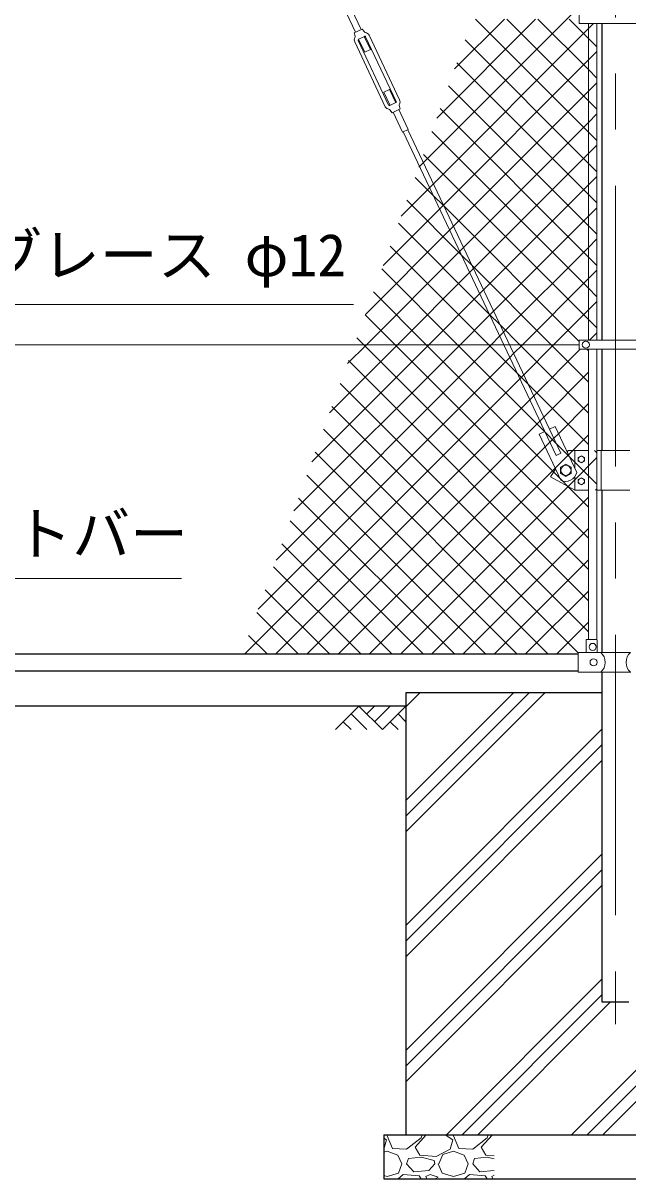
# Model space of a CAD drawing. Units: millimetres, scale not verified. Extents: x -8400 to 8400, y -5940 to 5940.
# Drawn here: x -5736 to -4366, y -3810 to -1194 of the extents above; entities that cross this region are included whole.
import ezdxf
from ezdxf.enums import TextEntityAlignment as Align

# ---------------------------------------------------------------- set-up
doc = ezdxf.new("R2010")
doc.units = ezdxf.units.MM
doc.header["$LTSCALE"] = 20
doc.linetypes.add('USER1', pattern=[50.8, 31.75, -6.35, 6.35, -6.35])
for name, color, linetype, lineweight in [('0-0_D-DCR-HCH', 7, 'Continuous', 13), ('0-1_D-STR1', 1, 'Continuous', 25), ('0-2_D-STR4', 7, 'Continuous', 25), ('0-3_D-BGD', 7, 'Continuous', 25), ('0-4_D-BMK', 2, 'USER1', 13), ('0-8_D-STR3', 3, 'Continuous', 13), ('0-9_D-STR-TXT', 7, 'Continuous', 13), ('0-B_D-STR2', 7, 'Continuous', 13)]:
    doc.layers.add(name, color=color, linetype=linetype, lineweight=lineweight)
doc.styles.add('ＭＳ ゴシック', font='')
doc.styles.get('ＭＳ ゴシック').set_extended_font_data('MS Gothic')

msp = doc.modelspace()

# ---------------------------------------------------------------- linework, layer by layer
at = {"layer": '0-0_D-DCR-HCH'}
for p, q in [((-4869.06, -2741.52), (-4837.55, -2710)), ((-4869.06, -3024.36), (-4554.71, -2710)), ((-4869.06, -2989), (-4590.06, -2710)), ((-4869.06, -2953.65), (-4625.42, -2710)), ((-4975.49, -2740), (-5028.7, -2793.21)), ((-4975.49, -2740), (-4922.28, -2793.21)), ((-4957.75, -2757.74), (-4940.01, -2740)), ((-4940.01, -2775.47), (-4904.54, -2740)), ((-4922.28, -2793.21), (-4869.06, -2740)), ((-4993.23, -2757.74), (-4957.59, -2793.21)), ((-4886.8, -2757.74), (-4869.06, -2775.39)), ((-5010.96, -2775.47), (-4993.14, -2793.21)), ((-4904.54, -2775.47), (-4886.72, -2793.21)), ((-4869.06, -3236.49), (-4424.31, -2791.74)), ((-4869.06, -3271.85), (-4424.31, -2827.1)), ((-4869.06, -3307.2), (-4424.31, -2862.45)), ((-4869.06, -3519.33), (-4424.31, -3074.58)), ((-4869.06, -3554.69), (-4424.31, -3109.94)), ((-4494.05, -3710), (-3919.06, -3135.02)), ((-4869.06, -3590.04), (-4424.31, -3145.29)), ((-4458.69, -3710), (-3919.06, -3170.37)), ((-4423.33, -3710), (-3919.06, -3205.73)), ((-4776.89, -3710), (-4424.31, -3357.43)), ((-4741.53, -3710), (-4424.31, -3392.78)), ((-4706.18, -3710), (-4406.18, -3410)), ((-4911.28, -3710), (-4911.41, -3712.74)), ((-4911.41, -3712.74), (-4899.41, -3741.24)), ((-4848.41, -3738.24), (-4822.99, -3710)), ((-4834.91, -3717.24), (-4832.59, -3710)), ((-4779.87, -3710), (-4762.91, -3721.74)), ((-4761.28, -3710), (-4761.41, -3712.74)), ((-4761.41, -3712.74), (-4749.41, -3741.24)), ((-4698.41, -3738.24), (-4672.99, -3710)), ((-4684.91, -3717.24), (-4682.59, -3710)), ((-4919.06, -3717.48), (-4912.91, -3721.74)), ((-4912.91, -3721.74), (-4918.91, -3742.74)), ((-4867.91, -3742.74), (-4834.91, -3717.24)), ((-4837.91, -3756.24), (-4848.41, -3738.24)), ((-4762.91, -3721.74), (-4768.91, -3742.74)), ((-4717.91, -3742.74), (-4684.91, -3717.24)), ((-4687.91, -3756.24), (-4698.41, -3738.24)), ((-4918.91, -3742.74), (-4919.06, -3742.82)), ((-4919.06, -3749.64), (-4911.41, -3747.24)), ((-4911.41, -3747.24), (-4887.41, -3756.24)), ((-4899.41, -3741.24), (-4867.91, -3742.74)), ((-4887.41, -3756.24), (-4878.41, -3775.74)), ((-4867.91, -3775.74), (-4863.41, -3763.74)), ((-4834.91, -3760.74), (-4863.41, -3763.74)), ((-4800.41, -3759.24), (-4837.91, -3756.24)), ((-4804.91, -3768.24), (-4834.91, -3760.74)), ((-4768.91, -3742.74), (-4800.41, -3759.24)), ((-4794.41, -3775.74), (-4785.41, -3754.74)), ((-4785.41, -3754.74), (-4761.41, -3747.24)), ((-4761.41, -3747.24), (-4737.41, -3756.24)), ((-4749.41, -3741.24), (-4717.91, -3742.74)), ((-4737.41, -3756.24), (-4728.41, -3775.74)), ((-4717.91, -3775.74), (-4713.41, -3763.74)), ((-4684.91, -3760.74), (-4713.41, -3763.74)), ((-4669.06, -3757.75), (-4687.91, -3756.24)), ((-4669.06, -3764.71), (-4684.91, -3760.74)), ((-4885.91, -3796.74), (-4878.41, -3775.74)), ((-4851.41, -3793.74), (-4867.91, -3775.74)), ((-4816.91, -3790.74), (-4851.41, -3793.74)), ((-4803.41, -3775.74), (-4816.91, -3790.74)), ((-4803.41, -3775.74), (-4804.91, -3768.24)), ((-4795.91, -3775.74), (-4786.91, -3796.74)), ((-4735.91, -3796.74), (-4728.41, -3775.74)), ((-4701.41, -3793.74), (-4717.91, -3775.74)), ((-4669.06, -3790.93), (-4701.41, -3793.74)), ((-4919.06, -3801.99), (-4911.41, -3804.24)), ((-4911.41, -3804.24), (-4885.91, -3796.74)), ((-4875.41, -3799.74), (-4886.64, -3810)), ((-4839.41, -3802.74), (-4875.41, -3799.74)), ((-4834.98, -3810), (-4839.41, -3802.74)), ((-4813.91, -3799.74), (-4824.41, -3804.24)), ((-4824.41, -3804.24), (-4822.11, -3810)), ((-4795.91, -3805.74), (-4813.91, -3799.74)), ((-4803, -3810), (-4795.91, -3805.74)), ((-4786.91, -3796.74), (-4761.41, -3804.24)), ((-4761.41, -3804.24), (-4735.91, -3796.74)), ((-4725.41, -3799.74), (-4736.64, -3810)), ((-4689.41, -3802.74), (-4725.41, -3799.74)), ((-4684.98, -3810), (-4689.41, -3802.74)), ((-4669.06, -3801.95), (-4674.41, -3804.24)), ((-4674.41, -3804.24), (-4672.11, -3810))]:
    msp.add_line(p, q, dxfattribs=at)
at = {"layer": '0-1_D-STR1'}
for p, q in [((-4424.31, -1911.7), (-4424.31, -1195.3)), ((-4424.31, -2161.3), (-4424.31, -1932.3)), ((-4424.31, -2618.4), (-4424.31, -2251.3)), ((-6309.06, -2621.9), (-4479.06, -2621.9)), ((-6309.06, -2660), (-4479.06, -2660)), ((-4368.66, -3410), (-4419.46, -3410))]:
    msp.add_line(p, q, dxfattribs=at)
msp.add_lwpolyline([(-4363.81, -3410), (-4424.31, -3410), (-4424.31, -2663.4)], dxfattribs=at)
at = {"layer": '0-2_D-STR4'}
for p, q in [((-4424.31, -2710), (-4869.06, -2710)), ((-4869.06, -2710), (-4869.06, -3710)), ((-4919.06, -3710), (-3869.06, -3710)), ((-4919.06, -3710), (-4919.06, -3810)), ((-4919.06, -3810), (-3869.06, -3810))]:
    msp.add_line(p, q, dxfattribs=at)
at = {"layer": '0-3_D-BGD'}
msp.add_line((-4869.06, -2740), (-5919.06, -2740), dxfattribs=at)
at = {"layer": '0-4_D-BMK'}
msp.add_line((-4394.06, 2501.7), (-4394.06, -3460), dxfattribs=at)
at = {"layer": '0-8_D-STR3'}
for p, q in [((-5004.87, -1169.82), (-4983.49, -1215.01)), ((-4992.04, -1163.74), (-4970.65, -1208.94)), ((-4476.56, -1174.7), (-4476.56, -1195.3)), ((-4476.56, -1195.3), (-4311.56, -1195.3)), ((-4455.56, -1911.7), (-4455.56, -1195.3)), ((-4436.56, -1911.7), (-4436.56, -1195.3)), ((-4986.11, -1216.25), (-4968.03, -1207.7)), ((-4986.11, -1216.25), (-4984.28, -1224.02)), ((-4976.58, -1230.55), (-4963.02, -1224.14)), ((-4968.03, -1207.7), (-4963.18, -1214.04)), ((-4963.38, -1224.31), (-4949.27, -1254.14)), ((-4960.36, -1225.09), (-4891.07, -1371.53)), ((-4952.67, -1221.45), (-4883.39, -1367.89)), ((-4985.21, -1236.85), (-4915.93, -1383.29)), ((-4977.53, -1233.22), (-4908.25, -1379.65)), ((-4976.22, -1230.38), (-4962.1, -1260.21)), ((-4962.1, -1260.21), (-4949.27, -1254.14)), ((-4919.33, -1350.6), (-4906.5, -1344.53)), ((-4905.22, -1380.43), (-4919.33, -1350.6)), ((-4892.38, -1374.36), (-4906.5, -1344.53)), ((-4905.58, -1380.6), (-4892.02, -1374.19)), ((-4900.57, -1397.04), (-4905.42, -1390.7)), ((-4876.57, -1441), (-4897.95, -1395.8)), ((-4863.73, -1434.92), (-4885.11, -1389.73)), ((-4876.57, -1441), (-4863.73, -1434.92)), ((-4864.72, -1435.39), (-4518.3, -2167.57)), ((-4875.57, -1440.53), (-4529.14, -2172.71)), ((-4476.56, -1922), (-6312.06, -1922)), ((-4476.56, -1911.7), (-4311.56, -1911.7)), ((-4476.56, -1911.7), (-4476.56, -1932.3)), ((-4476.56, -1932.3), (-4311.56, -1932.3)), ((-4455.56, -2588.9), (-4455.56, -1932.5)), ((-4436.56, -2589.58), (-4436.56, -1932.5)), ((-4567.46, -2124.46), (-4554.81, -2118.47)), ((-4543.96, -2113.34), (-4531.3, -2107.35)), ((-4482.12, -2211.3), (-4531.3, -2107.35)), ((-4518.28, -2228.41), (-4567.46, -2124.46)), ((-4529.14, -2172.71), (-4518.3, -2167.57)), ((-4501.61, -2161.3), (-4504.05, -2164.95)), ((-4455.56, -2161.3), (-4501.61, -2161.3)), ((-4486.61, -2161.3), (-4486.61, -2201.8)), ((-4361.51, -2161.3), (-4436.56, -2161.3)), ((-4426.61, -2161.3), (-4426.61, -2251.3)), ((-4486.61, -2221.3), (-4486.61, -2251.3)), ((-4486.61, -2251.3), (-4455.56, -2251.3)), ((-4436.56, -2251.3), (-4361.51, -2251.3)), ((-4438.06, -2588.9), (-4459.06, -2588.9)), ((-4461.06, -2618.9), (-4461.06, -2590.9)), ((-4436.06, -2618.9), (-4436.06, -2590.9)), ((-4479.06, -2618.9), (-4427.86, -2618.9)), ((-4479.06, -2662.9), (-4479.06, -2618.9)), ((-4427.86, -2618.4), (-4428.86, -2618.9)), ((-4427.86, -2618.4), (-4360.26, -2618.4)), ((-4479.06, -2662.9), (-4427.86, -2662.9)), ((-4427.86, -2663.4), (-4428.86, -2662.9))]:
    msp.add_line(p, q, dxfattribs=at)
for points in [[(-4900.57, -1397.04), (-4882.49, -1388.49), (-4884.32, -1380.72)], [(-4529.93, -2203.78), (-4541.61, -2221.3), (-4486.61, -2251.3)], [(-4427.86, -2663.4), (-4360.26, -2663.4), (-4359.26, -2662.9)]]:
    msp.add_lwpolyline(points, dxfattribs=at)
for points in [[(-4506.61, -2192.44), (-4494.61, -2199.37), (-4494.61, -2213.23), (-4506.61, -2220.15), (-4518.61, -2213.23), (-4518.61, -2199.37)], [(-4471.61, -2173.2), (-4464.6, -2177.25), (-4464.6, -2185.35), (-4471.61, -2189.4), (-4478.63, -2185.35), (-4478.63, -2177.25)], [(-4471.61, -2239.4), (-4464.6, -2235.35), (-4464.6, -2227.25), (-4471.61, -2223.2), (-4478.63, -2227.25), (-4478.63, -2235.35)]]:
    msp.add_lwpolyline(points, close=True, dxfattribs=at)
for centre, radius in [((-4461.56, -1922), 8), ((-4506.61, -2206.3), 11.5), ((-4471.61, -2181.3), 7.03), ((-4471.61, -2231.3), 7.03), ((-4446.06, -2605.9), 8), ((-4444.06, -2640.9), 8)]:
    msp.add_circle(centre, radius, dxfattribs=at)
for centre, radius, start, end in [((-4975.72, -1232.36), 10.5, 149.20196, 205.32084), ((-4988.18, -1224.94), 4, 329.20196, 13.22159), ((-4960.01, -1211.61), 4, 217.4201, 261.43973), ((-4962.16, -1225.94), 2, 25.32084, 115.32084), ((-4962.16, -1225.94), 10.5, 25.32084, 81.43973), ((-4975.72, -1232.36), 2, 115.32084, 205.32084), ((-4906.44, -1378.8), 10.5, 205.32084, 261.43973), ((-4906.44, -1378.8), 2, 205.32084, 295.32084), ((-4892.88, -1372.38), 2, 295.32084, 25.32084), ((-4880.42, -1379.81), 4, 149.20196, 193.22159), ((-4892.88, -1372.38), 10.5, 329.20196, 25.32084), ((-4908.6, -1393.13), 4, 37.4201, 81.43973), ((-4506.61, -2206.3), 25, 242.19074, 348.45095), ((-4459.06, -2590.9), 2, 90, 180), ((-4438.06, -2590.9), 2, 0, 90), ((-4446.45, -2640.9), 28.8, 310.19176, 49.80824), ((-4341.68, -2640.9), 28.8, 130.19176, 229.80824)]:
    msp.add_arc(centre, radius, start, end, dxfattribs=at)
at = {"layer": '0-9_D-STR-TXT'}
msp.add_line((-5377.87, -2450.78), (-6339.31, -2450.78), dxfattribs=at)
msp.add_lwpolyline([(-4987.89, -1830.78), (-5915.12, -1830.78), (-5975, -1563.18)], dxfattribs=at)
at = {"layer": '0-B_D-STR2'}
for p, q in [((-4799.2, -1408.92), (-4575.28, -1185)), ((-4758.74, -1297.74), (-4645.99, -1185)), ((-4455.56, -1440.84), (-4711.4, -1185)), ((-4455.56, -1370.13), (-4640.69, -1185)), ((-4455.56, -1299.42), (-4569.98, -1185)), ((-4455.56, -1228.71), (-4499.27, -1185)), ((-4436.56, -1247.71), (-4455.56, -1228.71)), ((-4455.56, -1511.55), (-4734.89, -1232.22)), ((-4784.05, -1605.9), (-4455.56, -1277.41)), ((-4455.56, -1277.41), (-4436.56, -1258.41)), ((-4455.56, -1582.26), (-4753.76, -1284.06)), ((-4436.56, -1318.42), (-4455.56, -1299.42)), ((-4455.56, -1348.12), (-4436.56, -1329.12)), ((-4455.56, -1652.97), (-4772.63, -1335.91)), ((-4761.34, -1653.9), (-4455.56, -1348.12)), ((-4436.56, -1389.13), (-4455.56, -1370.13)), ((-4455.56, -1723.68), (-4791.5, -1387.75)), ((-4455.56, -1418.83), (-4436.56, -1399.83)), ((-4738.63, -1701.9), (-4455.56, -1418.83)), ((-4455.56, -1794.39), (-4810.36, -1439.59)), ((-4436.56, -1459.84), (-4455.56, -1440.84)), ((-4715.92, -1749.9), (-4455.56, -1489.55)), ((-4455.56, -1489.55), (-4436.56, -1470.55)), ((-4455.56, -1865.1), (-4829.23, -1491.43)), ((-4436.56, -1530.55), (-4455.56, -1511.55)), ((-4455.56, -1560.26), (-4436.56, -1541.26)), ((-4693.21, -1797.9), (-4455.56, -1560.26)), ((-4744.46, -1717.62), (-4866.97, -1595.12)), ((-4436.56, -1601.26), (-4455.56, -1582.26)), ((-4920.59, -1742.44), (-4793.06, -1614.91)), ((-4793.06, -1614.91), (-4784.05, -1605.9)), ((-4455.56, -1630.97), (-4436.56, -1611.97)), ((-4680.96, -1851.83), (-4885.84, -1646.96)), ((-4670.5, -1845.9), (-4455.56, -1630.97)), ((-4961.06, -1853.62), (-4770.35, -1662.91)), ((-4770.35, -1662.91), (-4761.34, -1653.9)), ((-4436.56, -1671.97), (-4455.56, -1652.97)), ((-4455.56, -1701.68), (-4436.56, -1682.68)), ((-4958.73, -1922), (-4747.64, -1710.91)), ((-4747.64, -1710.91), (-4738.63, -1701.9)), ((-4719.27, -1742.82), (-4744.46, -1717.62)), ((-4647.79, -1893.9), (-4455.56, -1701.68)), ((-4436.56, -1742.68), (-4455.56, -1723.68)), ((-4724.93, -1758.91), (-4715.92, -1749.9)), ((-4540.09, -1922), (-4719.27, -1742.82)), ((-4888.02, -1922), (-4724.93, -1758.91)), ((-4702.22, -1806.91), (-4693.21, -1797.9)), ((-4436.56, -1813.39), (-4455.56, -1794.39)), ((-4817.31, -1922), (-4702.22, -1806.91)), ((-4893.64, -1922), (-4961.32, -1854.32)), ((-4746.6, -1922), (-4679.51, -1854.91)), ((-4655.77, -1877.03), (-4680.96, -1851.83)), ((-4679.51, -1854.91), (-4670.5, -1845.9)), ((-4610.8, -1922), (-4655.77, -1877.03)), ((-4436.56, -1884.1), (-4455.56, -1865.1)), ((-4964.35, -1922), (-4980.18, -1906.17)), ((-4675.89, -1922), (-4656.8, -1902.91)), ((-4656.8, -1902.91), (-4647.79, -1893.9)), ((-4453.45, -1911.7), (-4436.56, -1894.81)), ((-5163.38, -2409.49), (-4675.89, -1922)), ((-5122.92, -2298.32), (-4746.6, -1922)), ((-5082.45, -2187.14), (-4817.31, -1922)), ((-5041.99, -2075.97), (-4888.02, -1922)), ((-5001.52, -1964.79), (-4958.73, -1922)), ((-4455.56, -2430.79), (-4964.35, -1922)), ((-4455.56, -2360.08), (-4893.64, -1922)), ((-4455.56, -2077.23), (-4610.8, -1922)), ((-4455.56, -2006.52), (-4540.09, -1922)), ((-4455.56, -1935.81), (-4459.08, -1932.3)), ((-4455.56, -2501.5), (-4999.05, -1958.01)), ((-4455.56, -2572.21), (-5017.92, -2009.85)), ((-4479.06, -2619.42), (-5036.79, -2061.69)), ((-4547.29, -2621.9), (-5055.66, -2113.53)), ((-4618, -2621.9), (-5074.53, -2165.38)), ((-4436.56, -2166.94), (-4442.21, -2161.3)), ((-4688.71, -2621.9), (-5093.4, -2217.22)), ((-4439.5, -2251.3), (-4436.56, -2248.36)), ((-4759.43, -2621.9), (-5112.27, -2269.06)), ((-4810.1, -2621.9), (-4455.56, -2267.36)), ((-4830.14, -2621.9), (-5131.14, -2320.9)), ((-4739.39, -2621.9), (-4455.56, -2338.07)), ((-4900.85, -2621.9), (-5150, -2372.74)), ((-4971.56, -2621.9), (-5168.87, -2424.58)), ((-4668.68, -2621.9), (-4455.56, -2408.78)), ((-5042.27, -2621.9), (-5187.74, -2476.43)), ((-4597.97, -2621.9), (-4455.56, -2479.49)), ((-5112.98, -2621.9), (-5206.61, -2528.27)), ((-4527.26, -2621.9), (-4455.56, -2550.21)), ((-5183.69, -2621.9), (-5225.48, -2580.11))]:
    msp.add_line(p, q, dxfattribs=at)
for points in [[(-4839.67, -1520.09), (-4838.48, -1518.91), (-4829.47, -1509.9), (-4504.57, -1185), (-4455.56, -1135.99), (-4436.56, -1116.99)], [(-4880.13, -1631.27), (-4815.77, -1566.91), (-4806.76, -1557.9), (-4455.56, -1206.7), (-4444.16, -1195.3)], [(-4476.56, -1914.81), (-4782.77, -1608.61), (-4807.97, -1583.41), (-4848.1, -1543.27)], [(-4455.56, -2147.94), (-4592.26, -2011.24), (-4617.46, -1986.05), (-4681.51, -1922), (-4904.71, -1698.8)], [(-4436.56, -2237.66), (-4486.61, -2187.61), (-4499.37, -2174.85), (-4528.76, -2145.46), (-4553.96, -2120.26), (-4555.45, -2118.77), (-4752.22, -1922), (-4923.58, -1750.64)], [(-5203.85, -2520.67), (-4634.09, -1950.91), (-4625.07, -1941.9), (-4605.18, -1922), (-4455.56, -1772.39), (-4436.56, -1753.39)], [(-4515.28, -2229.65), (-4519.86, -2225.07), (-4534.42, -2210.51), (-4822.93, -1922), (-4942.45, -1802.48)], [(-5234.37, -2621.9), (-4611.38, -1998.91), (-4602.36, -1989.9), (-4534.47, -1922), (-4455.56, -1843.1), (-4436.56, -1824.1)], [(-5163.65, -2621.9), (-4588.66, -2046.91), (-4579.65, -2037.9), (-4474.05, -1932.3)], [(-5092.94, -2621.9), (-4565.95, -2094.91), (-4556.94, -2085.9), (-4455.56, -1984.52)], [(-5022.23, -2621.9), (-4553.76, -2153.42), (-4543.24, -2142.91), (-4534.23, -2133.9), (-4523.72, -2123.38), (-4455.56, -2055.23)], [(-4951.52, -2621.9), (-4531.05, -2201.42), (-4501.01, -2171.38), (-4455.56, -2125.94)], [(-4880.81, -2621.9), (-4501.88, -2242.97), (-4486.61, -2227.7), (-4436.56, -2177.65)], [(-4455.56, -2289.37), (-4502.05, -2242.88), (-4515.25, -2229.68)]]:
    msp.add_lwpolyline(points, dxfattribs=at)

# ---------------------------------------------------------------- texts
at = {"layer": '0-9_D-STR-TXT', "style": 'ＭＳ ゴシック'}
for s, p in [('ブレース φ12', (-5824.94, -1795.96)), ('ネットバー', (-6018.99, -2426.88))]:
    msp.add_text(s, height=96.19, dxfattribs=at).set_placement(p, align=Align.BOTTOM_LEFT)

doc.saveas('drawing.dxf')
